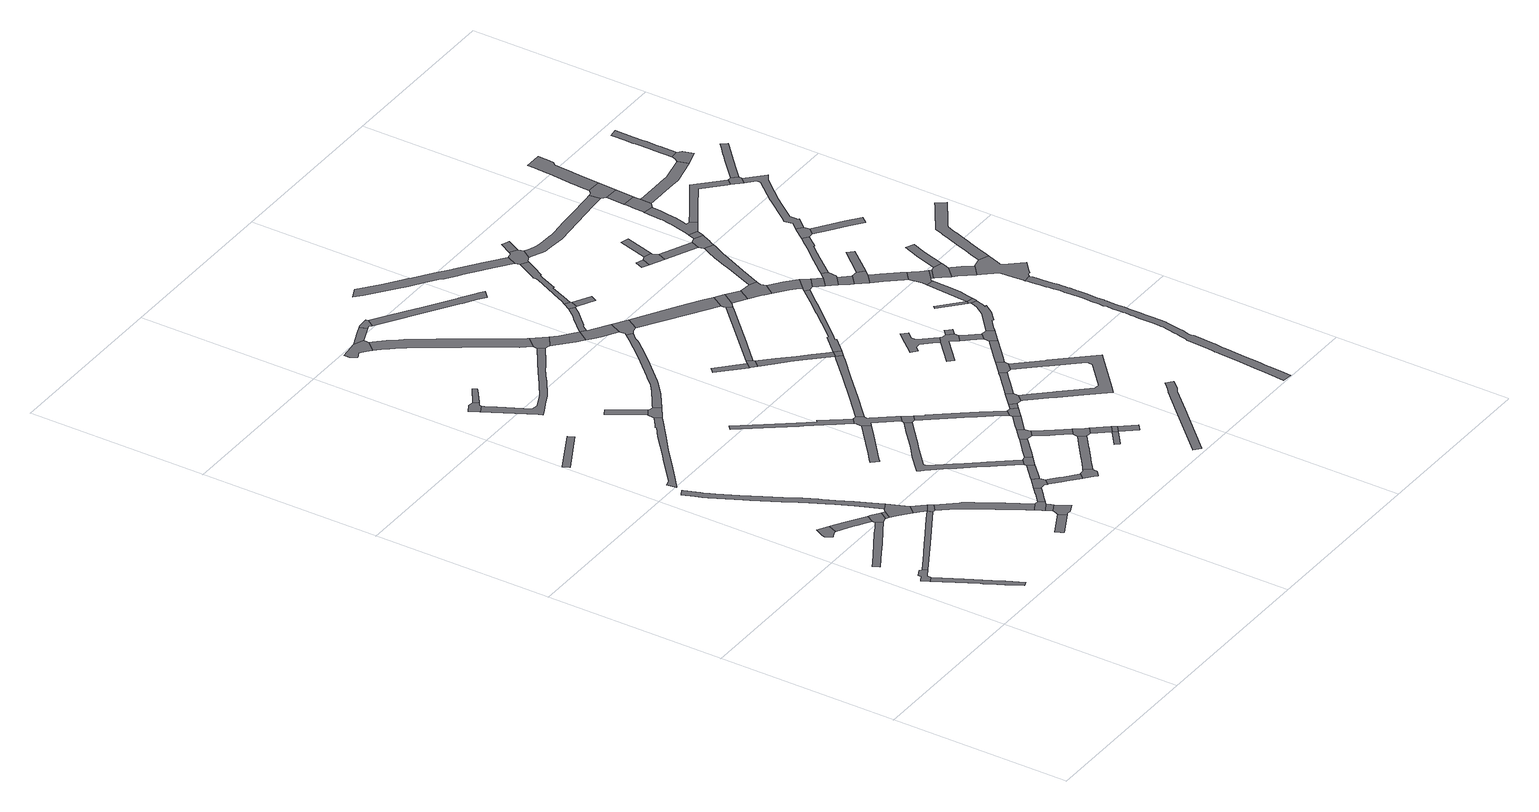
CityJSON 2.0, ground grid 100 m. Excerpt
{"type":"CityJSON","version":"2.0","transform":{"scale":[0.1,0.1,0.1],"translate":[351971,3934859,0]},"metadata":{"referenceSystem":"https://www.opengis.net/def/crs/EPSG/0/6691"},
"CityObjects":{
"road1":{"type":"Road","geometry":[{"type":"MultiSurface","lod":"1","boundaries":[[[0,1,2,3,4,5,6,7,8,9,10,11]]]}]},
"road2":{"type":"Road","attributes":{"RoadStructureAttribute.sectionType":"1"},"geometry":[{"type":"MultiSurface","lod":"1","boundaries":[[[12,13,14,8,7,15,16,17,18,19,20,21,22]]]}]},
"road3":{"type":"Road","attributes":{"RoadStructureAttribute.sectionType":"1"},"geometry":[{"type":"MultiSurface","lod":"1","boundaries":[[[23,24,25,26,27,28,29,30,31,32,33]]]}]},
"road4":{"type":"Road","geometry":[{"type":"MultiSurface","lod":"1","boundaries":[[[34,35,36,37,38,39,40]]]}]},
"road5":{"type":"Road","attributes":{"RoadStructureAttribute.sectionType":"1"},"geometry":[{"type":"MultiSurface","lod":"1","boundaries":[[[41,42,43,44,11,10,45,46,47]]]}]},
"road6":{"type":"Road","attributes":{"RoadStructureAttribute.sectionType":"1"},"geometry":[{"type":"MultiSurface","lod":"1","boundaries":[[[48,49,50,51,39,38,52,53,54,55,56,57,58]]]}]},
"road7":{"type":"Road","geometry":[{"type":"MultiSurface","lod":"1","boundaries":[[[59,60,61,62,48,58,27,26]]]}]},
"road8":{"type":"Road","attributes":{"RoadStructureAttribute.sectionType":"1"},"geometry":[{"type":"MultiSurface","lod":"1","boundaries":[[[63,64,65,66,67,68,69,70,71,72,73,74,75,76,77,78,79,80,81,82,83,84,85,86,87,88,89,90,91,92,93,94,95,96,97,98]]]}]},
"road9":{"type":"Road","attributes":{"RoadStructureAttribute.sectionType":"1"},"geometry":[{"type":"MultiSurface","lod":"1","boundaries":[[[99,100,101,61,60]]]}]},
"road10":{"type":"Road","geometry":[{"type":"MultiSurface","lod":"1","boundaries":[[[101,100,102,103,104,105,106,63,98]]]}]},
"road11":{"type":"Road","attributes":{"RoadStructureAttribute.sectionType":"1"},"geometry":[{"type":"MultiSurface","lod":"1","boundaries":[[[107,105,104,108,109,47]]]}]},
"road12":{"type":"Road","attributes":{"RoadStructureAttribute.sectionType":"1"},"geometry":[{"type":"MultiSurface","lod":"1","boundaries":[[[110,111,112,113]]]}]},
"road13":{"type":"Road","geometry":[{"type":"MultiSurface","lod":"1","boundaries":[[[114,107,47,46,115,116]]]}]},
"road14":{"type":"Road","attributes":{"RoadStructureAttribute.sectionType":"1"},"geometry":[{"type":"MultiSurface","lod":"1","boundaries":[[[117,118,119,120,121,122]]]}]},
"road15":{"type":"Road","attributes":{"RoadStructureAttribute.sectionType":"1"},"geometry":[{"type":"MultiSurface","lod":"1","boundaries":[[[115,123,124,125,126,127,128,129,130,131,132,133,134,135,136,137,138,139,140,141,142,143,144,145,146,116]]]}]},
"road16":{"type":"Road","attributes":{"RoadStructureAttribute.sectionType":"1"},"geometry":[{"type":"MultiSurface","lod":"1","boundaries":[[[147,148,149,150,151,152,153,154,155,156,157,158,159,160,161,162,163,164,165,166,167]]]}]},
"road17":{"type":"Road","geometry":[{"type":"MultiSurface","lod":"1","boundaries":[[[168,169,170,141,140,171,172]]]}]},
"road18":{"type":"Road","attributes":{"RoadStructureAttribute.sectionType":"1"},"geometry":[{"type":"MultiSurface","lod":"1","boundaries":[[[173,174,168,172,175,176,177]]]}]},
"road19":{"type":"Road","geometry":[{"type":"MultiSurface","lod":"1","boundaries":[[[178,179,180,181,173,177,182,117,122]]]}]},
"road20":{"type":"Road","geometry":[{"type":"MultiSurface","lod":"1","boundaries":[[[183,184,185,186,187,188,189]]]}]},
"road21":{"type":"Road","attributes":{"RoadStructureAttribute.sectionType":"1"},"geometry":[{"type":"MultiSurface","lod":"1","boundaries":[[[190,191,192,170,169,193,194,195,196]]]}]},
"road22":{"type":"Road","geometry":[{"type":"MultiSurface","lod":"1","boundaries":[[[188,197,198,199,189]]]}]},
"road23":{"type":"Road","geometry":[{"type":"MultiSurface","lod":"1","boundaries":[[[200,201,202,203,204,190,196]]]}]},
"road24":{"type":"Road","attributes":{"RoadStructureAttribute.sectionType":"1"},"geometry":[{"type":"MultiSurface","lod":"1","boundaries":[[[205,206,207,208,209,210]]]}]},
"road25":{"type":"Road","attributes":{"RoadStructureAttribute.sectionType":"1"},"geometry":[{"type":"MultiSurface","lod":"1","boundaries":[[[211,212,213,202,201,214,215,216,217,218]]]}]},
"road26":{"type":"Road","attributes":{"RoadStructureAttribute.sectionType":"1"},"geometry":[{"type":"MultiSurface","lod":"1","boundaries":[[[203,219,220,221,222,223,204]]]}]},
"road27":{"type":"Road","geometry":[{"type":"MultiSurface","lod":"1","boundaries":[[[155,224,225,226,227,228,229,205,210,156]]]}]},
"road28":{"type":"Road","attributes":{"RoadStructureAttribute.sectionType":"1"},"geometry":[{"type":"MultiSurface","lod":"1","boundaries":[[[230,231,232,233,234,235,236,237,238,239,240,241,242,243,244,245,246,247,248,249,250,251,252,253,254,255,256,257,258,259,260,261,262,263,264]]]}]},
"road29":{"type":"Road","attributes":{"RoadStructureAttribute.sectionType":"1"},"geometry":[{"type":"MultiSurface","lod":"1","boundaries":[[[265,266,267,268,269,270,271,272,273,274,275]]]}]},
"road30":{"type":"Road","attributes":{"RoadStructureAttribute.sectionType":"1"},"geometry":[{"type":"MultiSurface","lod":"1","boundaries":[[[276,277,278,279,280,281,282,283,284,186,185,285,286,287,288,289,290,291,292,293,294,295,296,297,298]]]}]},
"road31":{"type":"Road","geometry":[{"type":"MultiSurface","lod":"1","boundaries":[[[299,300,301,302,218,217,303,304,305,306]]]}]},
"road32":{"type":"Road","attributes":{"RoadStructureAttribute.sectionType":"1"},"geometry":[{"type":"MultiSurface","lod":"1","boundaries":[[[307,308,309,310,311,312,313,314,315,316,317,318,319,320,321,322,323]]]}]},
"road33":{"type":"Road","geometry":[{"type":"MultiSurface","lod":"1","boundaries":[[[230,264,222,221,324,325]]]}]},
"road34":{"type":"Road","geometry":[{"type":"MultiSurface","lod":"1","boundaries":[[[326,327,328,329,330,331,332,333,334,335,336]]]}]},
"road35":{"type":"Road","attributes":{"RoadStructureAttribute.sectionType":"1"},"geometry":[{"type":"MultiSurface","lod":"1","boundaries":[[[324,337,338,339,340,341,342,343,325]]]}]},
"road36":{"type":"Road","geometry":[{"type":"MultiSurface","lod":"1","boundaries":[[[344,307,323,345,275,274,346,347,348,349,350,351,352]]]}]},
"road37":{"type":"Road","attributes":{"RoadStructureAttribute.sectionType":"1"},"geometry":[{"type":"MultiSurface","lod":"1","boundaries":[[[353,354,355,356,301,300,357,358,359,360,361,362,363]]]}]},
"road38":{"type":"Road","attributes":{"RoadStructureAttribute.sectionType":"1"},"geometry":[{"type":"MultiSurface","lod":"1","boundaries":[[[335,364,365,366,367,336]]]}]},
"road39":{"type":"Road","geometry":[{"type":"MultiSurface","lod":"1","boundaries":[[[348,347,246,245,368,369]]]}]},
"road40":{"type":"Road","attributes":{"RoadStructureAttribute.sectionType":"1"},"geometry":[{"type":"MultiSurface","lod":"1","boundaries":[[[370,371,372,373,374,375,376,377,378,379,380,381,382,383,334,333,384,385,386,387,388,389,390,391,392,393,394,395,396,397]]]}]},
"road41":{"type":"Road","geometry":[{"type":"MultiSurface","lod":"1","boundaries":[[[398,399,400,401,402,340,339,403]]]}]},
"road42":{"type":"Road","attributes":{"RoadStructureAttribute.sectionType":"1"},"geometry":[{"type":"MultiSurface","lod":"1","boundaries":[[[404,405,406,407,408,409,410,411,412,413,414,228,227,415,416,417,418,419,420,421,422,423,424,425,426,427,428,429]]]}]},
"road43":{"type":"Road","geometry":[{"type":"MultiSurface","lod":"1","boundaries":[[[366,365,430,431,432,433,434]]]}]},
"road44":{"type":"Road","attributes":{"RoadStructureAttribute.sectionType":"1"},"geometry":[{"type":"MultiSurface","lod":"1","boundaries":[[[435,436,437,398,403,438,439,440,441]]]}]},
"road45":{"type":"Road","attributes":{"RoadStructureAttribute.sectionType":"1"},"geometry":[{"type":"MultiSurface","lod":"1","boundaries":[[[368,442,443,444,445,446,447,448,449,450,451,452,453,454,455,456,369]]]}]},
"road46":{"type":"Road","attributes":{"RoadStructureAttribute.sectionType":"1"},"geometry":[{"type":"MultiSurface","lod":"1","boundaries":[[[400,457,458,459,401]]]}]},
"road47":{"type":"Road","attributes":{"RoadStructureAttribute.sectionType":"1"},"geometry":[{"type":"MultiSurface","lod":"1","boundaries":[[[460,461,462,463]]]}]},
"road48":{"type":"Road","geometry":[{"type":"MultiSurface","lod":"1","boundaries":[[[362,464,465,466,441,440,363]]]}]},
"road49":{"type":"Road","geometry":[{"type":"MultiSurface","lod":"1","boundaries":[[[396,298,297,467,468,469,397]]]}]},
"road50":{"type":"Road","attributes":{"RoadStructureAttribute.sectionType":"1"},"geometry":[{"type":"MultiSurface","lod":"1","boundaries":[[[465,464,460,470]]]}]},
"road51":{"type":"Road","geometry":[{"type":"MultiSurface","lod":"1","boundaries":[[[460,463,471,470]]]}]},
"road52":{"type":"Road","attributes":{"RoadStructureAttribute.sectionType":"1"},"geometry":[{"type":"MultiSurface","lod":"1","boundaries":[[[472,473,474,475]]]}]},
"road53":{"type":"Road","attributes":{"RoadStructureAttribute.sectionType":"1"},"geometry":[{"type":"MultiSurface","lod":"1","boundaries":[[[476,477,478,479,480,481,482,483,484,485,486,487,344,352]]]}]},
"road54":{"type":"Road","geometry":[{"type":"MultiSurface","lod":"1","boundaries":[[[450,449,458,457,488,489,490,491]]]}]},
"road55":{"type":"Road","attributes":{"RoadStructureAttribute.sectionType":"1"},"geometry":[{"type":"MultiSurface","lod":"1","boundaries":[[[492,493,469,468,494,495,496,497]]]}]},
"road56":{"type":"Road","attributes":{"RoadStructureAttribute.sectionType":"1"},"geometry":[{"type":"MultiSurface","lod":"1","boundaries":[[[498,499,471,463]]]}]},
"road57":{"type":"Road","attributes":{"RoadStructureAttribute.sectionType":"1"},"geometry":[{"type":"MultiSurface","lod":"1","boundaries":[[[491,490,500,501,502]]]}]},
"road58":{"type":"Road","geometry":[{"type":"MultiSurface","lod":"1","boundaries":[[[503,504,505,472,475,506,507]]]}]},
"road59":{"type":"Road","attributes":{"RoadStructureAttribute.sectionType":"1"},"geometry":[{"type":"MultiSurface","lod":"1","boundaries":[[[508,509,510,511,512,513,514,515,516,517,518,519,520,521,522,523,432,431]]]}]},
"road60":{"type":"Road","geometry":[{"type":"MultiSurface","lod":"1","boundaries":[[[501,524,525,526,527,502]]]}]},
"road61":{"type":"Road","geometry":[{"type":"MultiSurface","lod":"1","boundaries":[[[497,496,528,529,530,531,532,533,534,535,536]]]}]},
"road62":{"type":"Road","attributes":{"RoadStructureAttribute.sectionType":"1"},"geometry":[{"type":"MultiSurface","lod":"1","boundaries":[[[537,538,539,482,540,541,542,543,544,545,503,507]]]}]},
"road63":{"type":"Road","attributes":{"RoadStructureAttribute.sectionType":"1"},"geometry":[{"type":"MultiSurface","lod":"1","boundaries":[[[546,547,548,497,536,549,550,551,552,553]]]}]},
"road64":{"type":"Road","attributes":{"RoadStructureAttribute.sectionType":"1"},"geometry":[{"type":"MultiSurface","lod":"1","boundaries":[[[554,555,556,557,558,559,560,561,562,563,564]]]}]},
"road65":{"type":"Road","geometry":[{"type":"MultiSurface","lod":"1","boundaries":[[[565,566,567,533,532,568,404,429]]]}]},
"road66":{"type":"Road","attributes":{"RoadStructureAttribute.sectionType":"1"},"geometry":[{"type":"MultiSurface","lod":"1","boundaries":[[[569,570,571,572,573,574,575,527,526]]]}]},
"road67":{"type":"Road","geometry":[{"type":"MultiSurface","lod":"1","boundaries":[[[540,482,481,576]]]}]},
"road68":{"type":"Road","attributes":{"RoadStructureAttribute.sectionType":"1"},"geometry":[{"type":"MultiSurface","lod":"1","boundaries":[[[577,578,579,505,504,580,581,582,583,584]]]}]},
"road69":{"type":"Road","geometry":[{"type":"MultiSurface","lod":"1","boundaries":[[[585,586,587,588,546,553]]]}]},
"road70":{"type":"Road","attributes":{"RoadStructureAttribute.sectionType":"1"},"geometry":[{"type":"MultiSurface","lod":"1","boundaries":[[[589,590,591,592,593,594,595,596,597,598,599,525,524,600,601,602,603,604,605,606,607,608,609,610,611]]]}]},
"road71":{"type":"Road","attributes":{"RoadStructureAttribute.sectionType":"1"},"geometry":[{"type":"MultiSurface","lod":"1","boundaries":[[[612,613,614,615,616,617,618,619,620,621,622,623,624,625,626,627,628,629,630,631,632,633,634,635,636,637]]]}]},
"road72":{"type":"Road","attributes":{"RoadStructureAttribute.sectionType":"1"},"geometry":[{"type":"MultiSurface","lod":"1","boundaries":[[[585,638,639,586]]]}]},
"road73":{"type":"Road","geometry":[{"type":"MultiSurface","lod":"1","boundaries":[[[610,640,641,642,572,571,611]]]}]},
"road74":{"type":"Road","attributes":{"RoadStructureAttribute.sectionType":"1"},"geometry":[{"type":"MultiSurface","lod":"1","boundaries":[[[566,643,644,645,646,647,648,649,650,651,567]]]}]},
"road75":{"type":"Road","attributes":{"RoadStructureAttribute.sectionType":"1"},"geometry":[{"type":"MultiSurface","lod":"1","boundaries":[[[652,653,654,655,656,657,658,659,660,661]]]}]},
"road76":{"type":"Road","attributes":{"RoadStructureAttribute.sectionType":"1"},"geometry":[{"type":"MultiSurface","lod":"1","boundaries":[[[662,663,664,665,666,667,668,669,670,671,672,657,656]]]}]},
"road77":{"type":"Road","attributes":{"RoadStructureAttribute.sectionType":"1"},"geometry":[{"type":"MultiSurface","lod":"1","boundaries":[[[673,674,675,676,677,678,679,680,681,588,587,682,683,684,685,686,687,688,689,690,691]]]}]},
"road78":{"type":"Road","attributes":{"RoadStructureAttribute.sectionType":"1"},"geometry":[{"type":"MultiSurface","lod":"1","boundaries":[[[692,693,694,695,641,640]]]}]},
"road79":{"type":"Road","attributes":{"RoadStructureAttribute.sectionType":"1"},"geometry":[{"type":"MultiSurface","lod":"1","boundaries":[[[696,697,698,699,700,701,702,703,704,705,706,707,708,709,710,711,712,713,714,540,576]]]}]},
"road80":{"type":"Road","geometry":[{"type":"MultiSurface","lod":"1","boundaries":[[[583,715,716,647,646,717,584]]]}]},
"road81":{"type":"Road","attributes":{"RoadStructureAttribute.sectionType":"1"},"geometry":[{"type":"MultiSurface","lod":"1","boundaries":[[[718,652,661,719,720,721,722]]]}]},
"road82":{"type":"Road","geometry":[{"type":"MultiSurface","lod":"1","boundaries":[[[653,723,724,725,726,654]]]}]},
"road83":{"type":"Road","attributes":{"RoadStructureAttribute.sectionType":"1"},"geometry":[{"type":"MultiSurface","lod":"1","boundaries":[[[716,715,727,728,729]]]}]},
"road84":{"type":"Road","geometry":[{"type":"MultiSurface","lod":"1","boundaries":[[[721,694,693,730,731,722]]]}]},
"road85":{"type":"Road","geometry":[{"type":"MultiSurface","lod":"1","boundaries":[[[673,691,732,733,734,735,736,737,738,612,637]]]}]},
"road86":{"type":"Road","geometry":[{"type":"MultiSurface","lod":"1","boundaries":[[[728,739,740,741,742,743,744,745,729]]]}]},
"road87":{"type":"Road","attributes":{"RoadStructureAttribute.sectionType":"1"},"geometry":[{"type":"MultiSurface","lod":"1","boundaries":[[[746,747,748,749,737,736]]]}]},
"road88":{"type":"Road","geometry":[{"type":"MultiSurface","lod":"1","boundaries":[[[750,751,752,753]]]}]},
"road89":{"type":"Road","attributes":{"RoadStructureAttribute.sectionType":"1"},"geometry":[{"type":"MultiSurface","lod":"1","boundaries":[[[754,755,756,742,741,757,758,759]]]}]},
"road90":{"type":"Road","attributes":{"RoadStructureAttribute.sectionType":"1"},"geometry":[{"type":"MultiSurface","lod":"1","boundaries":[[[730,760,761,762,763,764,765,766,767,768,769,770,731]]]}]},
"road91":{"type":"Road","geometry":[{"type":"MultiSurface","lod":"1","boundaries":[[[771,754,759,704,703,772,773]]]}]},
"road92":{"type":"Road","geometry":[{"type":"MultiSurface","lod":"1","boundaries":[[[752,774,775,776,777,778,753]]]}]},
"road93":{"type":"Road","attributes":{"RoadStructureAttribute.sectionType":"1"},"geometry":[{"type":"MultiSurface","lod":"1","boundaries":[[[779,780,781,782,783,784]]]}]},
"road94":{"type":"Road","attributes":{"RoadStructureAttribute.sectionType":"1"},"geometry":[{"type":"MultiSurface","lod":"1","boundaries":[[[772,785,786,773]]]}]},
"road95":{"type":"Road","attributes":{"RoadStructureAttribute.sectionType":"1"},"geometry":[{"type":"MultiSurface","lod":"1","boundaries":[[[787,788,789,790,791,792,793,794,745,744,795,796,797,798,799,800,801,802]]]}]},
"road96":{"type":"Road","geometry":[{"type":"MultiSurface","lod":"1","boundaries":[[[803,804,805,806,807,808,786,785]]]}]},
"road97":{"type":"Road","geometry":[{"type":"MultiSurface","lod":"1","boundaries":[[[783,768,767,809,810,784]]]}]},
"road98":{"type":"Road","attributes":{"RoadStructureAttribute.sectionType":"1"},"geometry":[{"type":"MultiSurface","lod":"1","boundaries":[[[811,812,778,777]]]}]},
"road99":{"type":"Road","attributes":{"RoadStructureAttribute.sectionType":"1"},"geometry":[{"type":"MultiSurface","lod":"1","boundaries":[[[805,804,813,814,815,816]]]}]},
"road100":{"type":"Road","attributes":{"RoadStructureAttribute.sectionType":"1"},"geometry":[{"type":"MultiSurface","lod":"1","boundaries":[[[817,818,819,820,821,822,823,824,825,826,827,828,829,830,831,832,833,834,835,836,837,838,839,840,841,842,843,844,845,846,847,848,849,850,851,852,853,854,855,856,857,858,859,860,861,862,863,864,865,866,867,868,869,870,871,872,873,874,875,876,877,878,879,880,881,882,883,884,885,886,887,888,889,890,891,892,893,894,895,896,897,898,899,900,901,902,903,904,905,906,907,908,909,910,911,912,913,914,915,916,917,918,919,920,921,922,923,924,925,926,927]]]}]},
"road101":{"type":"Road","attributes":{"RoadStructureAttribute.sectionType":"1"},"geometry":[{"type":"MultiSurface","lod":"1","boundaries":[[[775,774,928,929]]]}]},
"road102":{"type":"Road","geometry":[{"type":"MultiSurface","lod":"1","boundaries":[[[930,931,932,933,816,815]]]}]},
"road103":{"type":"Road","attributes":{"RoadStructureAttribute.sectionType":"1"},"geometry":[{"type":"MultiSurface","lod":"1","boundaries":[[[934,935,784,810,936,937,938,939,940,941]]]}]},
"road104":{"type":"Road","attributes":{"RoadStructureAttribute.sectionType":"1"},"geometry":[{"type":"MultiSurface","lod":"1","boundaries":[[[733,942,943,944,945,946,947,948,949,950,951,952,953,954,955,956,957,958,959,960,961,962,963,734]]]}]},
"road105":{"type":"Road","attributes":{"RoadStructureAttribute.sectionType":"1"},"geometry":[{"type":"MultiSurface","lod":"1","boundaries":[[[964,965,966,967,968,931,930,969,970,971,972]]]}]},
"road106":{"type":"Road","geometry":[{"type":"MultiSurface","lod":"1","boundaries":[[[801,973,974,975,976,977,978,929,928,802]]]}]},
"road107":{"type":"Road","geometry":[{"type":"MultiSurface","lod":"1","boundaries":[[[979,980,981,972,971,982,941,940,983,984,985]]]}]},
"road108":{"type":"Road","attributes":{"RoadStructureAttribute.sectionType":"1"},"geometry":[{"type":"MultiSurface","lod":"1","boundaries":[[[986,987,988,979,985]]]}]},
"road109":{"type":"Road","attributes":{"RoadStructureAttribute.sectionType":"1"},"geometry":[{"type":"MultiSurface","lod":"1","boundaries":[[[989,990,933,932]]]}]},
"road110":{"type":"Road","attributes":{"RoadStructureAttribute.sectionType":"1"},"geometry":[{"type":"MultiSurface","lod":"1","boundaries":[[[991,992,993,994,995,996,808,807,997,998,999,1000,1001,1002]]]}]},
"road111":{"type":"Road","geometry":[{"type":"MultiSurface","lod":"1","boundaries":[[[1003,978,977,1004,1005,1006,1007]]]}]},
"road112":{"type":"Road","geometry":[{"type":"MultiSurface","lod":"1","boundaries":[[[1008,987,986,1009,1010,1011,1012,1013,1014,1015]]]}]},
"road113":{"type":"Road","attributes":{"RoadStructureAttribute.sectionType":"1"},"geometry":[{"type":"MultiSurface","lod":"1","boundaries":[[[1016,1017,1018,1012,1011,1019,1020,1021]]]}]},
"road114":{"type":"Road","attributes":{"RoadStructureAttribute.sectionType":"1"},"geometry":[{"type":"MultiSurface","lod":"1","boundaries":[[[1022,1023,1024,1025,1026,1027,1028,1029,1007,1006,1030,1031,1032,1033,1034,1035,1036,1037,1038,1039,1040]]]}]},
"road115":{"type":"Road","geometry":[{"type":"MultiSurface","lod":"1","boundaries":[[[1041,1021,1020,1042,1043,1044,1045,817,927,1046,1047,1048,1049,1050,1051,1052,1053,1054]]]}]},
"road116":{"type":"Road","attributes":{"RoadStructureAttribute.sectionType":"1"},"geometry":[{"type":"MultiSurface","lod":"1","boundaries":[[[1014,1055,1056,1057,1058,1015]]]}]},
"road117":{"type":"Road","geometry":[{"type":"MultiSurface","lod":"1","boundaries":[[[1059,991,1002,1060,1061,1062,1063]]]}]},
"road118":{"type":"Road","geometry":[{"type":"MultiSurface","lod":"1","boundaries":[[[1039,1064,1065,1066,1067,1068,1069,1070,1071,1072,1073,1040]]]}]},
"road119":{"type":"Road","attributes":{"RoadStructureAttribute.sectionType":"1"},"geometry":[{"type":"MultiSurface","lod":"1","boundaries":[[[1074,1075,1069,1068,1076]]]}]},
"road120":{"type":"Road","geometry":[{"type":"MultiSurface","lod":"1","boundaries":[[[1077,1078,1079,1080,952,951,1074,1076]]]}]},
"road121":{"type":"Road","attributes":{"RoadStructureAttribute.sectionType":"1"},"geometry":[{"type":"MultiSurface","lod":"1","boundaries":[[[1081,1082,1083,1084,1085,1086,1061,1060]]]}]},
"road122":{"type":"Road","attributes":{"RoadStructureAttribute.sectionType":"1"},"geometry":[{"type":"MultiSurface","lod":"1","boundaries":[[[1087,1088,1089,1090,1091,1031,1030,1092,1093,1094,1095,1096,1097]]]}]},
"road123":{"type":"Road","attributes":{"RoadStructureAttribute.sectionType":"1"},"geometry":[{"type":"MultiSurface","lod":"1","boundaries":[[[1098,1099,1100,1101,1102,1103,1104,1105,1106,1107,1108,1109,1110,1079,1078,1111,1112,1113,1114,1115,1116,1117,1118,1119,1120,1121,1122]]]}]},
"road124":{"type":"Road","attributes":{"RoadStructureAttribute.sectionType":"1"},"geometry":[{"type":"MultiSurface","lod":"1","boundaries":[[[1123,1124,1125,1126,1127,1128,1129,1130,1131,1132,1133,1134,1135,1136,1137,1138,1139,1140,1141,1142,1143,1144,1145,1146,1147,1148,1149,1150,1151,1152,1153,1154,1155,1156,1157,1158,1159,1041,1054]]]}]},
"road125":{"type":"Road","attributes":{"RoadStructureAttribute.sectionType":"1"},"geometry":[{"type":"MultiSurface","lod":"1","boundaries":[[[1062,1160,1161,1162,1163,1164,1165,1166,1167,1168,1169,1170,1171,1172,1173,1174,1175,1176,1177,1178,1063]]]}]},
"road126":{"type":"Road","attributes":{"RoadStructureAttribute.sectionType":"1"},"geometry":[{"type":"MultiSurface","lod":"1","boundaries":[[[1179,1180,1181,1182,1183,1184,1185,1186,1187,1188,1065,1064]]]}]},
"road127":{"type":"Road","geometry":[{"type":"MultiSurface","lod":"1","boundaries":[[[1170,1169,1189,1190,1087,1097]]]}]},
"road128":{"type":"Road","geometry":[{"type":"MultiSurface","lod":"1","boundaries":[[[1191,1192,1193,1194,1185,1184,1195,1196,1197]]]}]},
"road129":{"type":"Road","attributes":{"RoadStructureAttribute.sectionType":"1"},"geometry":[{"type":"MultiSurface","lod":"1","boundaries":[[[1189,1198,1199,1200,1201,1202,1203,1204,1205,1206,1207,1190]]]}]},
"road130":{"type":"Road","attributes":{"RoadStructureAttribute.sectionType":"1"},"geometry":[{"type":"MultiSurface","lod":"1","boundaries":[[[1208,1209,1210,1211,1212,1213,1214,1215,1216,1217,1218,1219,1220,1221,1193,1192]]]}]}
},
"vertices":[
[179,599,0],[176,604,0],[140,586,0],[136,568,0],[106,551,0],[105,551,0],[105,550,0],[126,510,0],[157,526,0],[158,547,0],[203,572,0],[189,596,0],
[325,202,0],[295,260,0],[232,383,0],[242,291,0],[248,279,0],[257,262,0],[260,256,0],[297,185,0],[307,165,0],[343,99,0],[370,112,0],
[206,843,0],[275,883,0],[371,940,0],[438,980,0],[418,1014,0],[380,991,0],[334,965,0],[248,913,0],[109,832,0],[83,817,0],[101,781,0],
[180,1170,0],[178,1152,0],[199,1117,0],[221,1130,0],[244,1135,0],[266,1184,0],[206,1217,0],
[576,819,0],[419,729,0],[394,714,0],[309,665,0],[407,690,0],[647,828,0],[637,855,0],
[443,1075,0],[398,1103,0],[353,1131,0],[291,1170,0],[245,1135,0],[249,1133,0],[304,1100,0],[335,1081,0],[348,1073,0],[389,1047,0],[415,1030,0],
[452,988,0],[472,991,0],[503,1035,0],[457,1067,0],
[580,1059,0],[553,1120,0],[517,1201,0],[514,1209,0],[512,1212,0],[496,1243,0],[491,1253,0],[448,1343,0],[441,1358,0],[406,1430,0],[385,1467,0],[359,1513,0],[312,1600,0],[285,1649,0],[276,1666,0],[207,1805,0],[195,1830,0],[182,1862,0],[177,1874,0],[147,1955,0],[145,1960,0],[112,1941,0],[137,1876,0],[149,1843,0],[159,1815,0],[237,1662,0],[243,1651,0],[253,1632,0],[324,1497,0],[366,1423,0],[371,1413,0],[425,1306,0],[430,1295,0],[459,1236,0],[485,1177,0],[542,1042,0],
[476,989,0],[490,979,0],[520,1023,0],
[520,959,0],[552,933,0],[586,903,0],[628,949,0],[618,971,0],
[682,883,0],[623,869,0],[625,867,0],
[24,2528,0],[260,2655,0],[245,2688,0],[5,2564,0],
[695,867,0],[664,827,0],[702,858,0],
[957,302,0],[820,231,0],[833,205,0],[841,191,0],[858,200,0],[978,262,0],
[674,816,0],[686,802,0],[698,788,0],[709,773,0],[720,759,0],[725,752,0],[727,749,0],[741,728,0],[764,693,0],[784,662,0],[788,653,0],[832,582,0],[835,575,0],[839,569,0],[841,566,0],[864,525,0],[907,452,0],[927,419,0],[975,447,0],[903,572,0],[883,606,0],[825,703,0],[793,754,0],[783,759,0],
[154,1995,0],[221,2050,0],[284,2102,0],[356,2163,0],[409,2207,0],[511,2289,0],[526,2301,0],[601,2361,0],[633,2385,0],[610,2417,0],[561,2381,0],[541,2368,0],[544,2362,0],[483,2316,0],[467,2302,0],[354,2205,0],[330,2185,0],[259,2125,0],[217,2090,0],[183,2059,0],[146,2048,0],
[1000,399,0],[1020,416,0],[995,444,0],[946,386,0],[953,373,0],
[1018,365,0],[1011,377,0],[964,354,0],[965,352,0],[972,340,0],
[991,269,0],[1014,266,0],[1060,288,0],[1055,297,0],[963,316,0],
[214,3237,0],[168,3212,0],[196,3160,0],[241,3184,0],[245,3197,0],[262,3209,0],[244,3233,0],
[1085,525,0],[1051,494,0],[1053,491,0],[1027,423,0],[1061,453,0],[1068,458,0],[1110,497,0],
[351,3275,0],[361,3282,0],[347,3304,0],
[1139,498,0],[1152,487,0],[1178,518,0],[1175,549,0],[1144,577,0],
[650,2481,0],[548,2644,0],[539,2660,0],[505,2639,0],[518,2618,0],[616,2460,0],
[1253,454,0],[1234,471,0],[1198,501,0],[1158,483,0],[1208,441,0],[1227,424,0],[1290,372,0],[1315,403,0],
[1183,556,0],[1257,625,0],[1265,632,0],[1238,662,0],[1151,584,0],
[661,2405,0],[686,2422,0],[691,2426,0],[703,2434,0],[678,2471,0],[654,2475,0],
[1268,706,0],[1188,806,0],[1172,824,0],[1159,841,0],[1150,852,0],[1140,864,0],[1063,960,0],[1054,971,0],[973,1073,0],[971,1092,0],[1044,1156,0],[1091,1196,0],[1114,1215,0],[1135,1235,0],[1186,1278,0],[1257,1338,0],[1231,1368,0],[1166,1315,0],[1156,1305,0],[1088,1245,0],[1063,1223,0],[1002,1173,0],[919,1099,0],[908,1089,0],[920,1073,0],[931,1060,0],[992,988,0],[1013,962,0],[1033,936,0],[1116,834,0],[1123,825,0],[1136,808,0],[1143,799,0],[1158,781,0],[1238,681,0],
[1051,1489,0],[911,1371,0],[869,1337,0],[849,1320,0],[865,1301,0],[879,1284,0],[899,1301,0],[944,1339,0],[1053,1429,0],[1126,1490,0],[1096,1526,0],
[636,3105,0],[618,3093,0],[478,2996,0],[473,2994,0],[390,2953,0],[355,2961,0],[275,3115,0],[269,3129,0],[247,3170,0],[331,2907,0],[341,2888,0],[372,2903,0],[423,2928,0],[490,2960,0],[503,2969,0],[595,3032,0],[641,3065,0],[687,3097,0],[695,3101,0],[735,3127,0],[743,3132,0],[840,3195,0],[815,3228,0],
[1380,345,0],[1383,373,0],[1358,414,0],[1347,405,0],[1301,363,0],[1334,336,0],[1337,334,0],[1349,319,0],
[1127,1596,0],[1099,1632,0],[1018,1737,0],[1010,1730,0],[917,1849,0],[851,1936,0],[746,2071,0],[732,2059,0],[723,2051,0],[822,1921,0],[929,1782,0],[945,1765,0],[1034,1651,0],[1041,1641,0],[1064,1613,0],[1067,1608,0],[1095,1572,0],
[1317,678,0],[1291,707,0],
[257,3987,0],[256,3956,0],[279,3922,0],[287,3925,0],[294,3929,0],[315,3939,0],[343,3915,0],[368,3894,0],[416,3948,0],[421,3979,0],[361,4000,0],
[1353,711,0],[1354,712,0],[1436,787,0],[1411,815,0],[1349,759,0],[1345,756,0],[1342,754,0],
[1147,1594,0],[1100,1566,0],[1144,1505,0],[1237,1387,0],[1270,1412,0],[1257,1430,0],[1176,1531,0],[1168,1541,0],[1170,1561,0],
[1513,534,0],[1432,471,0],[1420,461,0],[1369,422,0],[1449,426,0],[1460,434,0],[1538,496,0],[1544,501,0],[1552,507,0],[1615,557,0],[1586,591,0],
[482,4004,0],[519,4020,0],[503,4059,0],[459,4041,0],
[1277,1338,0],[1308,1363,0],
[865,3314,0],[838,3352,0],[798,3414,0],[774,3450,0],[717,3537,0],[665,3618,0],[622,3684,0],[606,3707,0],[538,3806,0],[532,3815,0],[517,3836,0],[480,3882,0],[479,3884,0],[431,3934,0],[399,3865,0],[426,3832,0],[443,3812,0],[512,3719,0],[564,3639,0],[590,3600,0],[611,3567,0],[622,3550,0],[627,3543,0],[690,3446,0],[769,3323,0],[779,3306,0],[820,3253,0],[870,3307,0],
[1504,809,0],[1499,816,0],[1500,844,0],[1474,872,0],[1430,831,0],[1468,782,0],
[1152,2928,0],[1122,2890,0],[1032,2786,0],[992,2744,0],[902,2649,0],[891,2637,0],[843,2588,0],[799,2554,0],[771,2534,0],[758,2525,0],[704,2489,0],[754,2469,0],[763,2475,0],[791,2496,0],[801,2503,0],[860,2551,0],[873,2562,0],[893,2582,0],[919,2610,0],[1025,2722,0],[1062,2762,0],[1130,2840,0],[1133,2845,0],[1146,2868,0],[1166,2890,0],[1181,2905,0],
[535,4023,0],[551,4013,0],[578,4055,0],[577,4067,0],[516,4064,0],
[1605,679,0],[1577,715,0],[1544,757,0],[1521,712,0],[1539,690,0],[1592,622,0],[1628,650,0],
[1353,1243,0],[1379,1210,0],[1455,1114,0],[1468,1097,0],[1478,1084,0],[1494,1064,0],[1542,1000,0],[1563,973,0],[1591,1002,0],[1511,1110,0],[1453,1182,0],[1369,1286,0],[1361,1295,0],[1344,1317,0],[1343,1318,0],
[1589,923,0],[1563,953,0],[1501,898,0],
[1712,471,0],[1624,404,0],[1642,380,0],[1731,448,0],
[1643,555,0],[1679,584,0],[1668,598,0],
[853,3193,0],[869,3190,0],[931,3233,0],
[1748,501,0],
[1767,477,0],
[1258,2295,0],[1127,2420,0],[1099,2392,0],[1231,2266,0],
[1189,1579,0],[1299,1681,0],[1429,1803,0],[1537,1906,0],[1559,1927,0],[1570,1938,0],[1541,1966,0],[1530,1955,0],[1406,1837,0],[1401,1832,0],[1396,1827,0],[1272,1710,0],
[1598,930,0],[1599,931,0],[1641,969,0],[1614,999,0],
[1018,3158,0],[967,3198,0],[890,3168,0],[966,3098,0],[1005,3069,0],[1051,3133,0],
[1799,366,0],[1835,395,0],
[1665,990,0],[1672,997,0],[1644,1027,0],
[1297,2276,0],[1297,2286,0],[1273,2310,0],[1237,2260,0],[1263,2238,0],
[641,3954,0],[772,3867,0],[798,3849,0],[952,3751,0],[956,3748,0],[1020,3706,0],[1053,3684,0],[1064,3677,0],[1100,3712,0],[1081,3726,0],[1047,3748,0],[983,3790,0],[979,3792,0],[826,3891,0],[741,3947,0],[668,3996,0],
[1701,993,0],[1736,1030,0],[1738,1060,0],[1711,1089,0],
[1031,3050,0],[1052,3035,0],[1079,3015,0],[1103,3000,0],[1153,2968,0],[1188,3038,0],[1170,3049,0],[1075,3110,0],[1077,3112,0],
[1328,2179,0],[1385,2127,0],[1428,2083,0],[1569,1994,0],[1558,2005,0],[1544,2020,0],[1494,2072,0],[1442,2125,0],[1370,2200,0],
[1192,3286,0],[1147,3232,0],[1133,3219,0],[1107,3149,0],[1111,3146,0],[1178,3216,0],[1181,3219,0],[1219,3266,0],
[2068,277,0],[2183,397,0],[2207,413,0],[2248,457,0],[2215,487,0],[2177,447,0],[2154,431,0],[2035,308,0],[1795,58,0],[1791,54,0],[1824,23,0],
[1199,2916,0],[1228,2921,0],[1269,2989,0],[1159,2937,0],
[1807,1122,0],[1836,1149,0],[1877,1186,0],[1850,1216,0],[1826,1193,0],[1780,1152,0],[1727,1104,0],
[1598,1966,0],
[1615,2645,0],[1427,2461,0],[1340,2375,0],[1449,2434,0],[1456,2442,0],[1617,2599,0],[1640,2622,0],[1616,2646,0],
[1233,3266,0],[1248,3303,0],[1245,3312,0],[1217,3328,0],
[2031,1048,0],[2035,1044,0],[2162,904,0],[2160,874,0],[2152,866,0],[2021,748,0],[1991,749,0],[1922,825,0],[1864,889,0],[1852,902,0],[1781,981,0],[1707,987,0],[1811,874,0],[1823,861,0],[1910,764,0],[2008,655,0],[2032,677,0],[2210,837,0],[2254,877,0],[2072,1078,0],[2067,1083,0],[1944,1219,0],[1907,1185,0],
[1416,3780,0],[1343,3832,0],[1302,3863,0],[1265,3891,0],[1186,3949,0],[1180,3953,0],[1103,4009,0],[1011,4076,0],[995,4088,0],[977,4100,0],[880,4170,0],[773,4257,0],[711,4229,0],[753,4194,0],[812,4145,0],[874,4099,0],[939,4051,0],[1009,4001,0],[1078,3950,0],[1088,3941,0],[1146,3900,0],[1167,3885,0],[1247,3826,0],[1265,3813,0],[1327,3768,0],[1388,3723,0],
[1327,3216,0],[1346,3251,0],
[1947,1247,0],[1919,1278,0],[1858,1223,0],
[1345,2847,0],[1477,2762,0],[1610,2678,0],[1613,2676,0],[1658,2746,0],[1611,2777,0],[1498,2850,0],[1482,2860,0],[1336,2948,0],
[2020,1559,0],[2022,1584,0],[1993,1615,0],[1963,1616,0],[1957,1624,0],[1923,1601,0],[1798,1485,0],[1825,1455,0],[1950,1571,0],[1985,1530,0],
[1880,1712,0],[1880,1717,0],[1879,1742,0],[1910,1778,0],[1878,1805,0],[1827,1746,0],[1768,1677,0],[1800,1650,0],[1823,1676,0],[1853,1679,0],[1912,1613,0],
[1396,3697,0],[1335,3587,0],[1334,3586,0],[1330,3580,0],[1330,3561,0],[1323,3545,0],[1305,3506,0],[1243,3376,0],[1230,3349,0],[1268,3365,0],[1305,3450,0],[1312,3448,0],[1346,3521,0],[1359,3548,0],[1365,3563,0],[1373,3560,0],[1383,3578,0],[1397,3604,0],[1437,3674,0],
[1973,1271,0],[2088,1376,0],[2061,1407,0],[1958,1314,0],
[1670,2040,0],[1664,2046,0],[1683,2065,0],[1733,2121,0],[1839,2239,0],[1873,2277,0],[1899,2307,0],[1967,2388,0],[1947,2405,0],[1885,2331,0],[1814,2250,0],[1810,2246,0],[1756,2185,0],[1753,2180,0],[1696,2115,0],[1669,2087,0],[1665,2083,0],[1660,2088,0],[1571,1996,0],
[1663,2644,0],[1708,2714,0],[1615,2659,0],
[2052,1519,0],[2003,1510,0],[2018,1491,0],[2060,1439,0],[2092,1471,0],
[2050,1612,0],[2024,1639,0],[2021,1642,0],[2016,1637,0],
[1667,2641,0],[1735,2598,0],[1779,2667,0],
[2154,1436,0],[2127,1466,0],
[1441,3682,0],[1469,3694,0],[1501,3746,0],[1494,3774,0],[1494,3776,0],[1455,3798,0],[1447,3786,0],
[1798,2558,0],[1811,2548,0],[1841,2525,0],[1886,2586,0],[1878,2617,0],[1888,2642,0],[1845,2660,0],
[1525,3832,0],[1535,3850,0],[1522,3855,0],[1494,3868,0],
[1711,3228,0],[1691,3182,0],[1730,3165,0],[1750,3211,0],
[2016,2479,0],[1956,2534,0],[1898,2576,0],[1912,2470,0],[1951,2433,0],[1962,2423,0],
[2177,1457,0],[2222,1497,0],[2229,1490,0],[2281,1536,0],[2316,1587,0],[2304,1587,0],[2312,1604,0],[2327,1649,0],[2295,1660,0],[2282,1621,0],[2245,1568,0],
[2032,2459,0],[1996,2391,0],[2051,2436,0],
[1811,3128,0],[1831,3174,0],[1818,3202,0],[1821,3212,0],[1778,3223,0],
[2282,1698,0],[2172,1800,0],[2160,1787,0],[2260,1693,0],[2283,1671,0],[2296,1685,0],
[2038,2342,0],[2090,2387,0],
[1994,3010,0],[1976,2974,0],[1953,2927,0],[1948,2912,0],[1940,2893,0],[1932,2874,0],[1910,2817,0],[1893,2776,0],[1936,2755,0],[1964,2817,0],[2003,2903,0],[2007,2912,0],[2040,2979,0],[2043,2984,0],[2048,2995,0],[1998,3019,0],
[2076,2298,0],[2079,2294,0],[2131,2336,0],[2141,2345,0],[2145,2394,0],[2119,2418,0],
[2329,1657,0],[2333,1678,0],
[1865,3374,0],[1822,3386,0],
[2112,2253,0],[2116,2248,0],[2129,2233,0],[2182,2279,0],
[2603,1545,0],[2604,1537,0],[2607,1506,0],[2608,1485,0],[2611,1464,0],[2613,1430,0],[2614,1423,0],[2618,1390,0],[2620,1377,0],[2622,1355,0],[2621,1334,0],[2622,1328,0],[2624,1291,0],[2624,1282,0],[2624,1245,0],[2625,1227,0],[2625,1183,0],[2624,1177,0],[2625,1130,0],[2623,1106,0],[2626,1086,0],[2625,1053,0],[2626,1015,0],[2626,999,0],[2626,992,0],[2626,988,0],[2627,964,0],[2626,946,0],[2625,934,0],[2625,921,0],[2625,899,0],[2625,855,0],[2625,849,0],[2625,821,0],[2624,777,0],[2623,771,0],[2623,764,0],[2617,730,0],[2615,721,0],[2607,679,0],[2606,669,0],[2601,643,0],[2594,610,0],[2588,598,0],[2586,564,0],[2585,557,0],[2580,468,0],[2578,442,0],[2575,429,0],[2575,420,0],[2575,404,0],[2566,276,0],[2565,257,0],[2557,171,0],[2556,145,0],[2555,126,0],[2554,105,0],[2545,10,0],[2598,6,0],[2604,70,0],[2608,140,0],[2609,167,0],[2613,195,0],[2617,249,0],[2620,308,0],[2627,404,0],[2627,421,0],[2632,465,0],[2633,474,0],[2635,497,0],[2638,556,0],[2641,595,0],[2636,609,0],[2639,624,0],[2647,662,0],[2652,690,0],[2655,715,0],[2657,722,0],[2665,768,0],[2667,772,0],[2667,804,0],[2667,814,0],[2667,855,0],[2667,898,0],[2668,920,0],[2667,928,0],[2667,954,0],[2667,988,0],[2667,999,0],[2667,1014,0],[2667,1053,0],[2667,1085,0],[2666,1113,0],[2665,1122,0],[2666,1129,0],[2665,1177,0],[2666,1212,0],[2667,1228,0],[2667,1246,0],[2666,1280,0],[2666,1283,0],[2666,1328,0],[2663,1341,0],[2665,1356,0],[2663,1377,0],[2662,1391,0],[2659,1425,0],[2654,1481,0],[2652,1506,0],[2649,1531,0],[2645,1549,0],
[1989,3048,0],[2010,3094,0],
[2178,2175,0],[2231,2221,0],[2255,2248,0],[2221,2278,0],
[2307,1834,0],[2297,1702,0],[2340,1711,0],[2350,1763,0],[2354,1848,0],[2355,1909,0],[2356,1924,0],[2314,1927,0],
[1528,3669,0],[1544,3662,0],[1558,3656,0],[1609,3652,0],[1695,3645,0],[1769,3652,0],[1852,3659,0],[1934,3666,0],[2021,3675,0],[2095,3679,0],[2086,3740,0],[2077,3739,0],[2061,3737,0],[2029,3735,0],[1925,3726,0],[1822,3718,0],[1723,3709,0],[1700,3707,0],[1672,3708,0],[1608,3713,0],[1573,3715,0],[1536,3730,0],
[2342,2086,0],[2334,2096,0],[2315,2119,0],[2271,2172,0],[2238,2212,0],[2222,2125,0],[2290,2045,0],[2303,2030,0],[2353,2073,0],
[2056,3013,0],[2061,3022,0],[2065,3030,0],[2072,3045,0],[2089,3081,0],[2039,3104,0],
[2424,1989,0],[2397,2021,0],[2370,2053,0],[2316,1956,0],[2359,1933,0],[2365,1940,0],[2372,1945,0],
[2380,1935,0],[2432,1979,0],[2426,1987,0],
[2373,2385,0],[2339,2414,0],
[2327,2665,0],[2308,2643,0],[2270,2596,0],[2206,2521,0],[2197,2510,0],[2136,2439,0],[2231,2498,0],[2257,2529,0],[2296,2575,0],[2301,2580,0],[2306,2576,0],[2358,2639,0],
[2041,3107,0],[2093,3088,0],[2098,3102,0],[2107,3124,0],[2055,3144,0],
[2440,1981,0],[2385,1930,0],[2429,1876,0],[2438,1867,0],[2495,1923,0],[2504,1953,0],[2510,1971,0],[2462,1985,0],
[2560,1846,0],[2540,1872,0],[2506,1911,0],[2460,1844,0],[2519,1773,0],[2578,1823,0],
[2103,3385,0],[2103,3377,0],[2099,3333,0],[2099,3329,0],[2090,3274,0],[2089,3270,0],[2076,3219,0],[2066,3176,0],[2172,3166,0],[2150,3201,0],[2129,3205,0],[2132,3219,0],[2142,3256,0],[2147,3277,0],[2153,3328,0],[2156,3347,0],[2159,3373,0],[2163,3426,0],[2107,3434,0],
[2635,1835,0],[2534,1756,0],[2591,1687,0],[2598,1607,0],[2602,1557,0],[2659,1564,0],[2671,1564,0],[2687,1580,0],[2741,1626,0],[2685,1693,0],[2658,1724,0],[2662,1734,0],[2682,1790,0],[2691,1814,0],
[2546,2092,0],[2579,2174,0],[2533,2193,0],[2499,2108,0],
[2344,2685,0],[2388,2643,0],[2418,2677,0],[2414,2707,0],[2383,2733,0],
[2189,3448,0],[2192,3510,0],[2192,3517,0],[2193,3537,0],[2194,3552,0],[2113,3555,0],[2114,3552,0],[2112,3535,0],[2110,3485,0],[2108,3443,0],
[2118,3660,0],[2117,3631,0],[2199,3656,0],
[2201,3696,0],[2204,3761,0],[2124,3765,0],[2106,3743,0],
[2459,2593,0],[2543,2534,0],[2613,2477,0],[2642,2512,0],[2571,2570,0],[2513,2610,0],
[2567,3242,0],[2429,3377,0],[2303,3297,0],[2297,3293,0],[2228,3249,0],[2233,3205,0],[2246,3213,0],[2289,3241,0],[2423,3326,0],[2530,3222,0],[2539,3213,0],
[2148,4137,0],[2146,4093,0],[2145,4067,0],[2144,4057,0],[2143,4042,0],[2143,4023,0],[2141,4003,0],[2139,3978,0],[2133,3905,0],[2131,3885,0],[2130,3873,0],[2128,3855,0],[2126,3811,0],[2206,3813,0],[2208,3850,0],[2209,3873,0],[2212,3888,0],[2215,3917,0],[2216,3932,0],[2222,4006,0],[2224,4028,0],[2235,4045,0],[2238,4072,0],[2239,4096,0],[2240,4135,0],
[2702,1844,0],[2708,1865,0],[2709,1866,0],[2711,1874,0],[2739,1951,0],[2747,1974,0],[2754,1996,0],[2764,2024,0],[2775,2054,0],[2783,2077,0],[2785,2084,0],[2797,2117,0],[2811,2127,0],[2837,2144,0],[2893,2182,0],[2896,2184,0],[2901,2187,0],[2903,2188,0],[2924,2203,0],[2978,2238,0],[2941,2286,0],[2916,2269,0],[2904,2261,0],[2902,2260,0],[2857,2231,0],[2850,2226,0],[2771,2173,0],[2747,2156,0],[2733,2117,0],[2727,2102,0],[2711,2056,0],[2691,1999,0],[2666,1929,0],[2653,1893,0],[2652,1890,0],[2641,1857,0],[2638,1845,0],
[2465,2768,0],[2459,2771,0],[2460,2784,0],[2460,2818,0],[2520,2896,0],[2557,2946,0],[2605,3001,0],[2671,3078,0],[2709,3103,0],[2616,3194,0],[2588,3165,0],[2635,3119,0],[2636,3099,0],[2531,2977,0],[2526,2972,0],[2428,2842,0],[2407,2816,0],[2409,2806,0],[2414,2770,0],
[2279,3448,0],[2291,3448,0],[2320,3448,0],[2357,3448,0],[2431,3447,0],[2587,3482,0],[2572,3541,0],[2428,3511,0],[2405,3511,0],[2329,3511,0],
[2617,3214,0],[2587,3242,0],
[2658,3567,0],[2634,3584,0],[2589,3583,0],[2588,3566,0],[2615,3491,0],[2656,3503,0],[2676,3509,0],
[2676,3269,0],[2762,3347,0],[2776,3360,0],[2839,3417,0],[2814,3447,0],[2785,3421,0],[2750,3391,0],[2735,3377,0],[2725,3368,0],[2708,3353,0],
[2636,3682,0],[2636,3701,0],[2637,3760,0],[2636,3784,0],[2636,3841,0],[2636,3941,0],[2588,3934,0],[2589,3852,0],[2589,3830,0],[2590,3807,0],[2590,3793,0],[2590,3710,0],[2589,3690,0],[2589,3632,0]
]}
